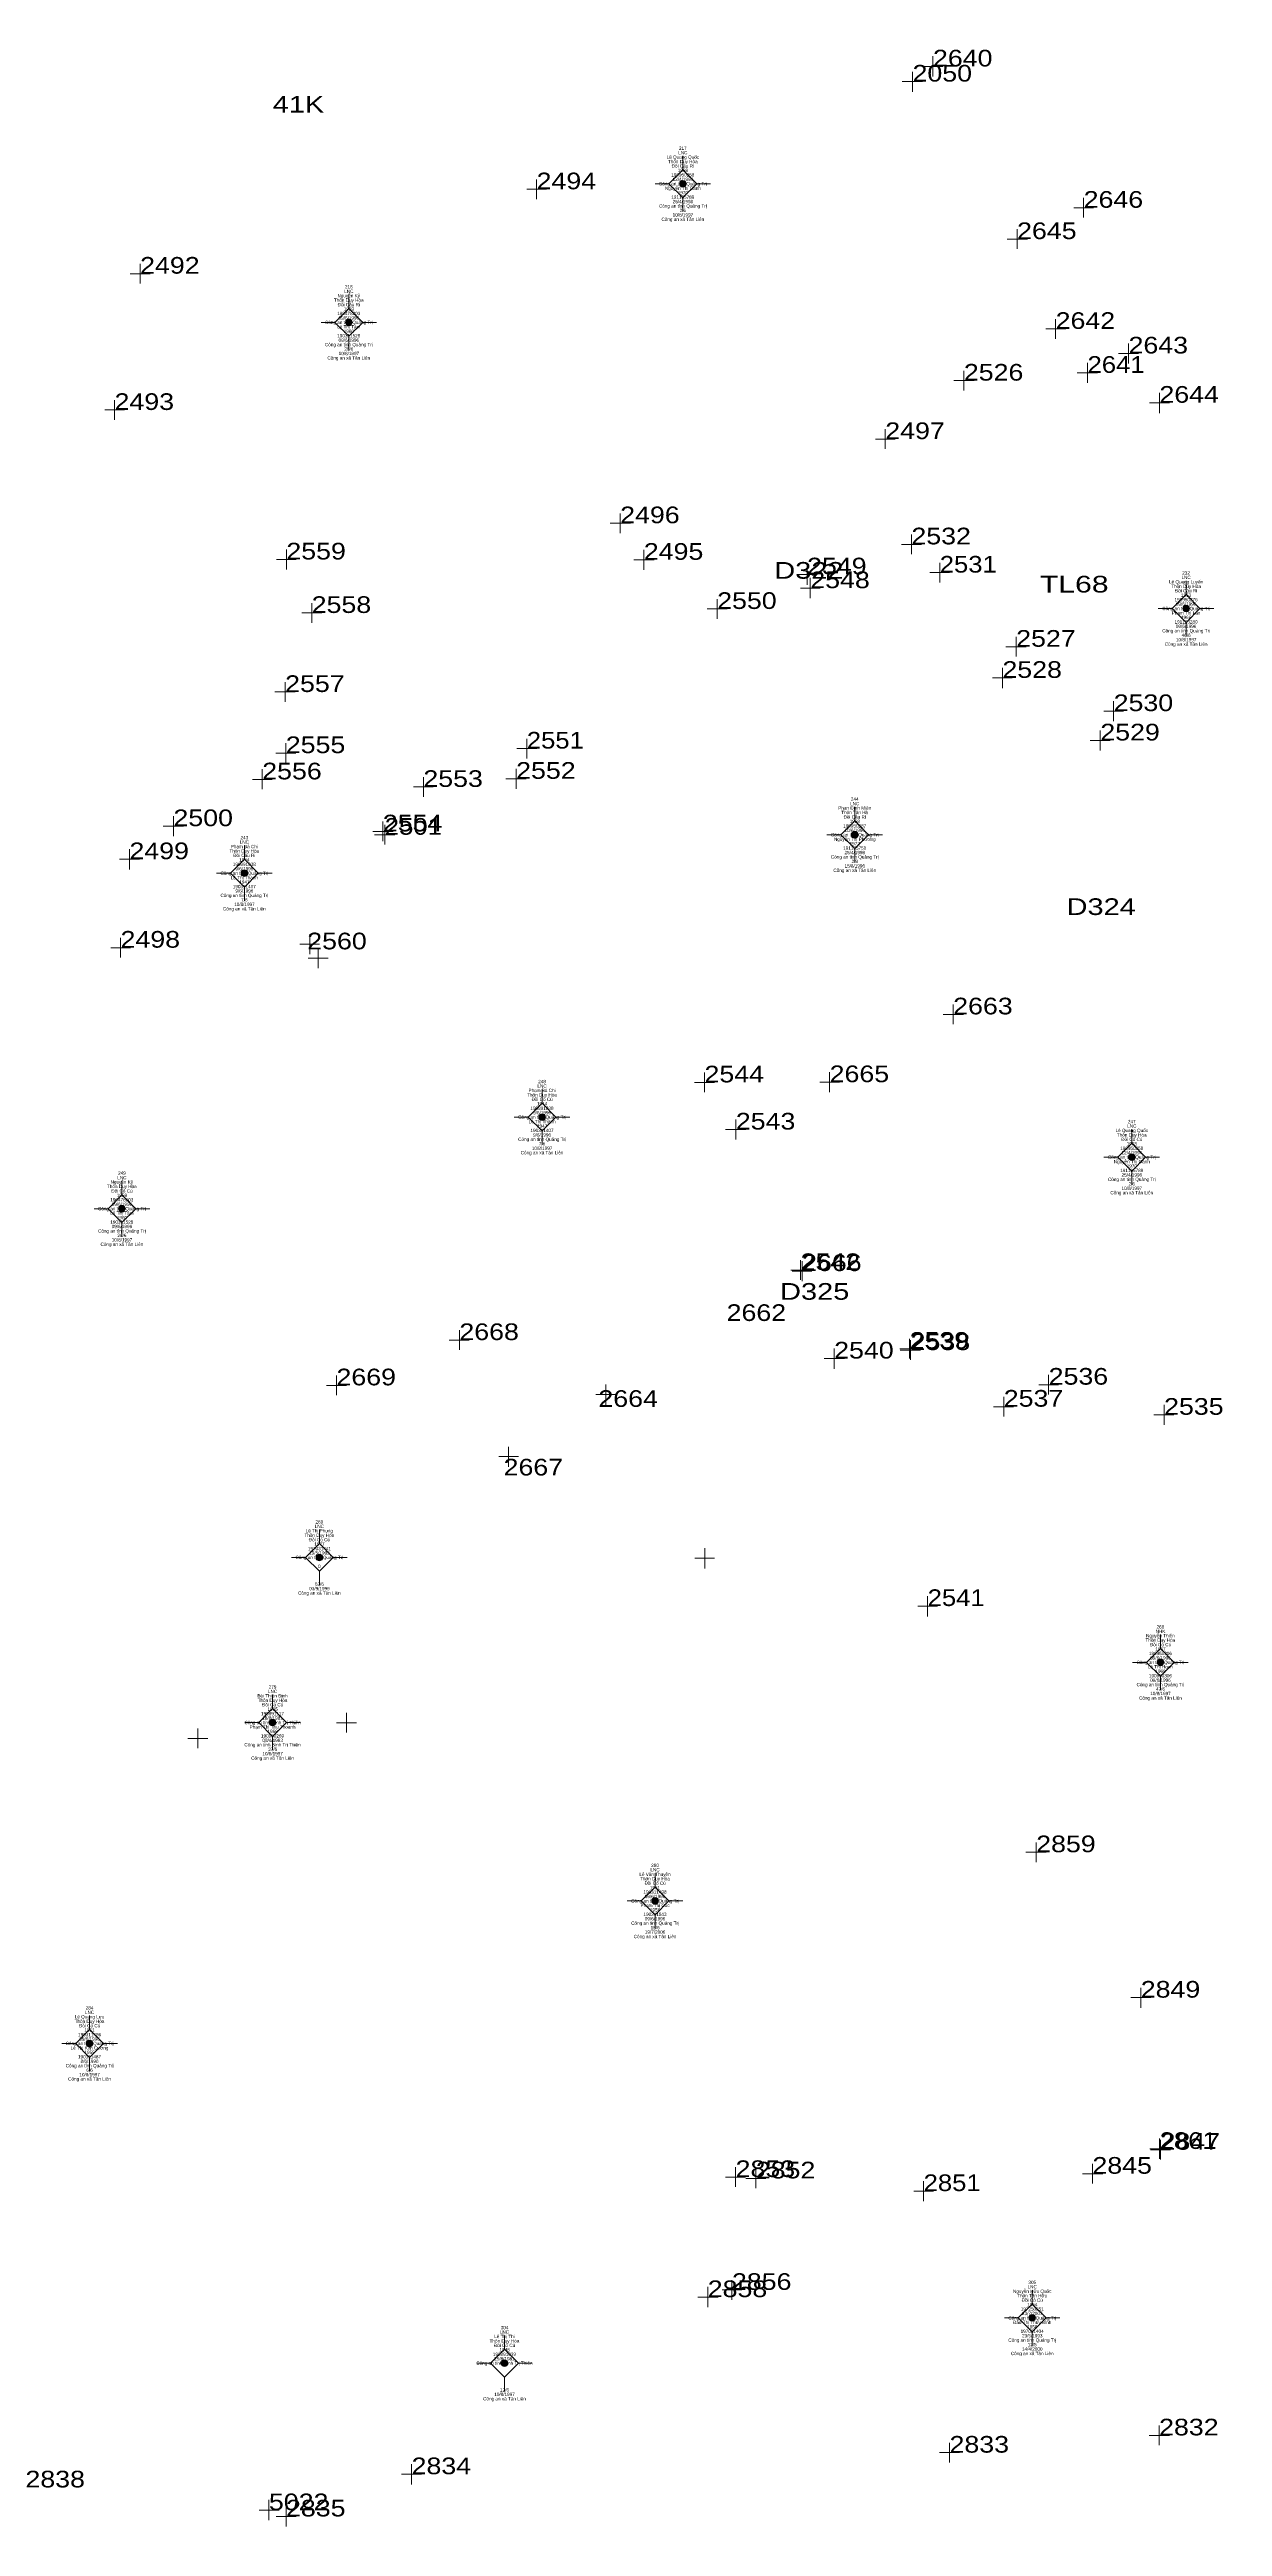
# Model space of a CAD drawing. Header units: metres. Extents: x 548949 to 550221, y 1836732 to 1838051.
# Drawn here: x 549788.9 to 549894.5, y 1837405.9 to 1837628.7 of the extents above; entities that cross this region are included whole.
import ezdxf
from ezdxf.enums import TextEntityAlignment as Align

# ---------------------------------------------------------------- set-up
doc = ezdxf.new("R2010")
doc.units = ezdxf.units.M
doc.header["$LTSCALE"] = 0.12
doc.layers.add('11', color=7, linetype='Continuous', lineweight=13)
doc.layers.add('4', color=7, linetype='Continuous', lineweight=13)
doc.layers.add('15', color=7, linetype='Continuous')
doc.layers.add('5', color=7, linetype='Continuous')

msp = doc.modelspace()

# ---------------------------------------------------------------- hatches: boundary and pattern name
at = {"layer": '11'}
for points in [[(549846.1895, 1837616.63, 1), (549845.5895, 1837616.63, 1)], [(549816.1295, 1837604.16, 1), (549815.5295, 1837604.16, 1)], [(549891.4795, 1837578.42, 1), (549890.8795, 1837578.42, 1)], [(549861.6595, 1837558.07, 1), (549861.0595, 1837558.07, 1)], [(549806.7295, 1837554.61, 1), (549806.1295, 1837554.61, 1)], [(549833.5195, 1837532.67, 1), (549832.9195, 1837532.67, 1)], [(549886.5895, 1837529.07, 1), (549885.9895, 1837529.07, 1)], [(549795.7095, 1837524.43, 1), (549795.1095, 1837524.43, 1)], [(549813.4795, 1837493.06, 1), (549812.8795, 1837493.06, 1)], [(549889.1695, 1837483.62, 1), (549888.5695, 1837483.62, 1)], [(549809.2695, 1837478.21, 1), (549808.6695, 1837478.21, 1)], [(549843.6895, 1837462.16, 1), (549843.0895, 1837462.16, 1)], [(549792.7995, 1837449.34, 1), (549792.1995, 1837449.34, 1)], [(549877.6295, 1837424.65, 1), (549877.0295, 1837424.65, 1)], [(549830.1395, 1837420.58, 1), (549829.5395, 1837420.58, 1)]]:
    msp.add_hatch(color=256, dxfattribs=at).paths.add_polyline_path(points)

# ---------------------------------------------------------------- linework, layer by layer
for p, q in [((549845.89, 1837619.13), (549845.89, 1837617.88)), ((549844.64, 1837616.63), (549843.39, 1837616.63)), ((549848.39, 1837616.63), (549847.14, 1837616.63)), ((549845.89, 1837615.38), (549845.89, 1837614.13)), ((549815.83, 1837606.66), (549815.83, 1837605.41)), ((549814.58, 1837604.16), (549813.33, 1837604.16)), ((549815.83, 1837602.91), (549815.83, 1837601.66)), ((549818.33, 1837604.16), (549817.08, 1837604.16)), ((549891.18, 1837580.92), (549891.18, 1837579.67)), ((549889.93, 1837578.42), (549888.68, 1837578.42)), ((549893.68, 1837578.42), (549892.43, 1837578.42)), ((549891.18, 1837577.17), (549891.18, 1837575.92)), ((549861.36, 1837560.57), (549861.36, 1837559.32)), ((549860.11, 1837558.07), (549858.86, 1837558.07)), ((549863.86, 1837558.07), (549862.61, 1837558.07)), ((549806.43, 1837557.11), (549806.43, 1837555.86)), ((549861.36, 1837556.82), (549861.36, 1837555.57)), ((549805.18, 1837554.61), (549803.93, 1837554.61)), ((549808.93, 1837554.61), (549807.68, 1837554.61)), ((549806.43, 1837553.36), (549806.43, 1837552.11)), ((549833.22, 1837535.17), (549833.22, 1837533.92)), ((549831.97, 1837532.67), (549830.72, 1837532.67)), ((549833.22, 1837531.42), (549833.22, 1837530.17)), ((549835.72, 1837532.67), (549834.47, 1837532.67)), ((549886.29, 1837531.57), (549886.29, 1837530.32)), ((549885.04, 1837529.07), (549883.79, 1837529.07)), ((549888.79, 1837529.07), (549887.54, 1837529.07)), ((549795.41, 1837526.93), (549795.41, 1837525.68)), ((549886.29, 1837527.82), (549886.29, 1837526.57)), ((549794.16, 1837524.43), (549792.91, 1837524.43)), ((549795.41, 1837523.18), (549795.41, 1837521.93)), ((549797.91, 1837524.43), (549796.66, 1837524.43)), ((549813.18, 1837495.56), (549813.18, 1837494.31)), ((549811.93, 1837493.06), (549810.68, 1837493.06)), ((549813.18, 1837491.81), (549813.18, 1837490.56)), ((549815.68, 1837493.06), (549814.43, 1837493.06)), ((549888.87, 1837486.12), (549888.87, 1837484.87)), ((549887.62, 1837483.62), (549886.37, 1837483.62)), ((549888.87, 1837482.37), (549888.87, 1837481.12)), ((549891.37, 1837483.62), (549890.12, 1837483.62)), ((549808.97, 1837480.71), (549808.97, 1837479.46)), ((549807.72, 1837478.21), (549806.47, 1837478.21)), ((549811.47, 1837478.21), (549810.22, 1837478.21)), ((549808.97, 1837476.96), (549808.97, 1837475.71)), ((549843.39, 1837464.66), (549843.39, 1837463.41)), ((549842.14, 1837462.16), (549840.89, 1837462.16)), ((549843.39, 1837460.91), (549843.39, 1837459.66)), ((549845.89, 1837462.16), (549844.64, 1837462.16)), ((549792.5, 1837451.84), (549792.5, 1837450.59)), ((549791.25, 1837449.34), (549790, 1837449.34)), ((549795, 1837449.34), (549793.75, 1837449.34)), ((549792.5, 1837448.09), (549792.5, 1837446.84)), ((549877.33, 1837427.15), (549877.33, 1837425.9)), ((549876.08, 1837424.65), (549874.83, 1837424.65)), ((549879.83, 1837424.65), (549878.58, 1837424.65)), ((549829.84, 1837423.08), (549829.84, 1837421.83)), ((549877.33, 1837423.4), (549877.33, 1837422.15)), ((549828.59, 1837420.58), (549827.34, 1837420.58)), ((549832.34, 1837420.58), (549831.09, 1837420.58)), ((549829.84, 1837419.33), (549829.84, 1837418.08))]:
    msp.add_line(p, q, dxfattribs=at)
for points in [[(549845.89, 1837617.88), (549844.64, 1837616.63), (549845.89, 1837615.38), (549847.14, 1837616.63)], [(549815.83, 1837605.41), (549814.58, 1837604.16), (549815.83, 1837602.91), (549817.08, 1837604.16)], [(549891.18, 1837579.67), (549889.93, 1837578.42), (549891.18, 1837577.17), (549892.43, 1837578.42)], [(549861.36, 1837559.32), (549860.11, 1837558.07), (549861.36, 1837556.82), (549862.61, 1837558.07)], [(549806.43, 1837555.86), (549805.18, 1837554.61), (549806.43, 1837553.36), (549807.68, 1837554.61)], [(549833.22, 1837533.92), (549831.97, 1837532.67), (549833.22, 1837531.42), (549834.47, 1837532.67)], [(549886.29, 1837530.32), (549885.04, 1837529.07), (549886.29, 1837527.82), (549887.54, 1837529.07)], [(549795.41, 1837525.68), (549794.16, 1837524.43), (549795.41, 1837523.18), (549796.66, 1837524.43)], [(549813.18, 1837494.31), (549811.93, 1837493.06), (549813.18, 1837491.81), (549814.43, 1837493.06)], [(549888.87, 1837484.87), (549887.62, 1837483.62), (549888.87, 1837482.37), (549890.12, 1837483.62)], [(549808.97, 1837479.46), (549807.72, 1837478.21), (549808.97, 1837476.96), (549810.22, 1837478.21)], [(549843.39, 1837463.41), (549842.14, 1837462.16), (549843.39, 1837460.91), (549844.64, 1837462.16)], [(549792.5, 1837450.59), (549791.25, 1837449.34), (549792.5, 1837448.09), (549793.75, 1837449.34)], [(549877.33, 1837425.9), (549876.08, 1837424.65), (549877.33, 1837423.4), (549878.58, 1837424.65)], [(549829.84, 1837421.83), (549828.59, 1837420.58), (549829.84, 1837419.33), (549831.09, 1837420.58)]]:
    msp.add_lwpolyline(points, close=True, dxfattribs=at)
for centre in [(549845.8895, 1837616.63), (549815.8295, 1837604.16), (549891.1795, 1837578.42), (549861.3595, 1837558.07), (549806.4295, 1837554.61), (549833.2195, 1837532.67), (549886.2895, 1837529.07), (549795.4095, 1837524.43), (549813.1795, 1837493.06), (549888.8695, 1837483.62), (549808.9695, 1837478.21), (549843.3895, 1837462.16), (549792.4995, 1837449.34), (549877.3295, 1837424.65), (549829.8395, 1837420.58)]:
    msp.add_circle(centre, 0.3, dxfattribs=at)
at = {"layer": '4'}
for p, q in [((549869.29, 1837627.18), (549867.51, 1837627.18)), ((549868.4, 1837626.29), (549868.4, 1837628.1)), ((549867.45, 1837625.82), (549865.64, 1837625.82)), ((549866.56, 1837624.9), (549866.56, 1837626.71)), ((549833.62, 1837616.13), (549831.84, 1837616.13)), ((549832.73, 1837615.24), (549832.73, 1837617.02)), ((549882.85, 1837614.47), (549881.07, 1837614.47)), ((549881.96, 1837613.58), (549881.96, 1837615.36)), ((549876.9, 1837611.65), (549875.08, 1837611.65)), ((549875.97, 1837610.76), (549875.97, 1837612.54)), ((549797.05, 1837607.65), (549797.05, 1837609.43)), ((549797.94, 1837608.54), (549796.16, 1837608.54)), ((549880.36, 1837603.57), (549878.55, 1837603.57)), ((549879.44, 1837602.68), (549879.44, 1837604.46)), ((549882.31, 1837598.73), (549882.31, 1837600.51)), ((549886.89, 1837601.36), (549885.11, 1837601.36)), ((549886, 1837600.47), (549886, 1837602.25)), ((549872.1, 1837598.92), (549870.29, 1837598.92)), ((549871.18, 1837598.03), (549871.18, 1837599.81)), ((549883.2, 1837599.62), (549881.38, 1837599.62)), ((549795.64, 1837596.28), (549793.86, 1837596.28)), ((549794.75, 1837595.39), (549794.75, 1837597.17)), ((549889.68, 1837596.93), (549887.89, 1837596.93)), ((549888.78, 1837596), (549888.78, 1837597.82)), ((549864.11, 1837592.77), (549864.11, 1837594.55)), ((549865, 1837593.66), (549863.22, 1837593.66)), ((549840.25, 1837585.2), (549840.25, 1837586.98)), ((549841.18, 1837586.09), (549839.36, 1837586.09)), ((549866.46, 1837583.3), (549866.46, 1837585.08)), ((549811.1, 1837582.83), (549809.32, 1837582.83)), ((549810.21, 1837581.94), (549810.21, 1837583.72)), ((549843.3, 1837582.8), (549841.49, 1837582.8)), ((549842.38, 1837581.91), (549842.38, 1837583.69)), ((549867.38, 1837584.19), (549865.57, 1837584.19)), ((549869.01, 1837580.76), (549869.01, 1837582.54)), ((549857.96, 1837581.49), (549856.18, 1837581.49)), ((549857.07, 1837580.56), (549857.07, 1837582.38)), ((549857.36, 1837579.36), (549857.36, 1837581.18)), ((549869.9, 1837581.65), (549868.12, 1837581.65)), ((549812.49, 1837577.13), (549812.49, 1837578.91)), ((549849.87, 1837578.38), (549848.09, 1837578.38)), ((549848.98, 1837577.49), (549848.98, 1837579.27)), ((549858.25, 1837580.25), (549856.47, 1837580.25)), ((549813.39, 1837578.02), (549811.6, 1837578.02)), ((549875.89, 1837574.09), (549875.89, 1837575.87)), ((549876.78, 1837574.98), (549874.96, 1837574.98)), ((549810.1, 1837570.02), (549810.1, 1837571.8)), ((549875.54, 1837572.18), (549873.76, 1837572.18)), ((549874.65, 1837571.26), (549874.65, 1837573.07)), ((549810.99, 1837570.91), (549809.18, 1837570.91)), ((549885.55, 1837569.19), (549883.77, 1837569.19)), ((549884.66, 1837568.3), (549884.66, 1837570.08)), ((549883.46, 1837565.66), (549883.46, 1837567.44)), ((549811.05, 1837565.41), (549809.27, 1837565.41)), ((549810.16, 1837564.52), (549810.16, 1837566.3)), ((549832.74, 1837565.82), (549830.96, 1837565.82)), ((549831.85, 1837564.93), (549831.85, 1837566.71)), ((549884.35, 1837566.55), (549882.54, 1837566.55)), ((549808.93, 1837563.05), (549807.15, 1837563.05)), ((549808.04, 1837562.16), (549808.04, 1837563.98)), ((549822.54, 1837561.48), (549822.54, 1837563.26)), ((549831.78, 1837563.1), (549829.96, 1837563.1)), ((549830.89, 1837562.21), (549830.89, 1837563.99)), ((549823.43, 1837562.37), (549821.65, 1837562.37)), ((549800.94, 1837558.84), (549799.12, 1837558.84)), ((549800.05, 1837557.95), (549800.05, 1837559.74)), ((549819.82, 1837558.37), (549818, 1837558.37)), ((549819.96, 1837558.07), (549818.14, 1837558.07)), ((549818.89, 1837557.48), (549818.89, 1837559.26)), ((549819.07, 1837557.18), (549819.07, 1837558.96)), ((549796.98, 1837555.87), (549795.2, 1837555.87)), ((549796.4, 1837555.87), (549795.78, 1837555.87)), ((549796.09, 1837554.94), (549796.09, 1837556.76)), ((549796.09, 1837555.55), (549796.09, 1837556.18)), ((549812.31, 1837547.34), (549812.31, 1837549.12)), ((549796.18, 1837547.91), (549794.4, 1837547.91)), ((549795.29, 1837547.02), (549795.29, 1837548.8)), ((549813.2, 1837548.23), (549811.42, 1837548.23)), ((549813.96, 1837546.97), (549812.17, 1837546.97)), ((549813.07, 1837546.08), (549813.07, 1837547.86)), ((549870.22, 1837541.02), (549870.22, 1837542.8)), ((549871.15, 1837541.91), (549869.33, 1837541.91)), ((549848.73, 1837535.79), (549846.95, 1837535.79)), ((549847.84, 1837534.9), (549847.84, 1837536.68)), ((549859.99, 1837535.81), (549858.21, 1837535.81)), ((549859.1, 1837534.92), (549859.1, 1837536.7)), ((549851.55, 1837531.55), (549849.74, 1837531.55)), ((549850.66, 1837530.66), (549850.66, 1837532.44)), ((549857.38, 1837518.91), (549855.6, 1837518.91)), ((549857.51, 1837518.82), (549855.73, 1837518.82)), ((549856.49, 1837518.02), (549856.49, 1837519.8)), ((549856.62, 1837517.9), (549856.62, 1837519.71)), ((549825.78, 1837511.72), (549825.78, 1837513.5)), ((549826.67, 1837512.61), (549824.85, 1837512.61)), ((549859.51, 1837510.02), (549859.51, 1837511.84)), ((549867.22, 1837511.83), (549865.41, 1837511.83)), ((549867.28, 1837511.71), (549865.46, 1837511.71)), ((549866.3, 1837510.94), (549866.3, 1837512.72)), ((549866.39, 1837510.82), (549866.39, 1837512.6)), ((549814.72, 1837507.65), (549814.72, 1837509.43)), ((549860.44, 1837510.95), (549858.62, 1837510.95)), ((549878.81, 1837507.71), (549878.81, 1837509.49)), ((549815.61, 1837508.54), (549813.82, 1837508.54)), ((549839.85, 1837507.72), (549838.07, 1837507.72)), ((549838.96, 1837506.8), (549838.96, 1837508.61)), ((549874.77, 1837505.73), (549874.77, 1837507.51)), ((549879.7, 1837508.6), (549877.92, 1837508.6)), ((549889.2, 1837505), (549889.2, 1837506.78)), ((549875.66, 1837506.62), (549873.84, 1837506.62)), ((549890.09, 1837505.89), (549888.28, 1837505.89)), ((549830.21, 1837501.2), (549830.21, 1837503.02)), ((549831.1, 1837502.13), (549829.32, 1837502.13)), ((549847.86, 1837492.07), (549847.86, 1837493.89)), ((549848.75, 1837493), (549846.97, 1837493)), ((549867.92, 1837487.76), (549867.92, 1837489.58)), ((549868.81, 1837488.69), (549867.03, 1837488.69)), ((549816.52, 1837478.19), (549814.73, 1837478.19)), ((549815.63, 1837477.3), (549815.63, 1837479.08)), ((549803.14, 1837476.78), (549801.35, 1837476.78)), ((549802.25, 1837475.89), (549802.25, 1837477.67)), ((549877.69, 1837465.65), (549877.69, 1837467.43)), ((549878.58, 1837466.54), (549876.76, 1837466.54)), ((549888.02, 1837453.46), (549886.21, 1837453.46)), ((549887.1, 1837452.53), (549887.1, 1837454.35)), ((549888.8, 1837438.96), (549888.8, 1837440.78)), ((549888.88, 1837438.89), (549888.88, 1837440.67)), ((549850.64, 1837436.43), (549850.64, 1837438.21)), ((549852.46, 1837436.31), (549852.46, 1837438.12)), ((549882.75, 1837436.73), (549882.75, 1837438.51)), ((549889.69, 1837439.85), (549887.91, 1837439.85)), ((549889.77, 1837439.78), (549887.99, 1837439.78)), ((549851.53, 1837437.32), (549849.72, 1837437.32)), ((549853.35, 1837437.2), (549851.57, 1837437.2)), ((549868.45, 1837436.06), (549866.67, 1837436.06)), ((549867.56, 1837435.14), (549867.56, 1837436.95)), ((549883.68, 1837437.62), (549881.86, 1837437.62)), ((549848.13, 1837425.63), (549848.13, 1837427.44)), ((549851.2, 1837427.17), (549849.42, 1837427.17)), ((549850.31, 1837426.28), (549850.31, 1837428.06)), ((549849.06, 1837426.52), (549847.24, 1837426.52)), ((549869.89, 1837411.64), (549869.89, 1837413.42)), ((549889.68, 1837414.08), (549887.86, 1837414.08)), ((549888.75, 1837413.19), (549888.75, 1837414.97)), ((549821.48, 1837409.66), (549821.48, 1837411.48)), ((549870.78, 1837412.53), (549869, 1837412.53)), ((549822.37, 1837410.59), (549820.56, 1837410.59)), ((549809.56, 1837407.35), (549807.75, 1837407.35)), ((549808.64, 1837406.46), (549808.64, 1837408.28)), ((549811.1, 1837406.79), (549809.29, 1837406.79)), ((549810.18, 1837405.89), (549810.18, 1837407.68))]:
    msp.add_line(p, q, dxfattribs=at)

# ---------------------------------------------------------------- texts
at = {"layer": '15'}
for s, p in [('Lê Quang Quốc', (549845.89, 1837618.88)), ('Thôn Duy Hòa', (549845.885, 1837618.48)), ('Đồi Cầu Ri', (549845.885, 1837618.08)), ('Công an tỉnh Quảng Trị', (549845.895, 1837616.48)), ('Nguyễn Thị Oanh', (549845.895, 1837616.08)), ('190950258', (549845.885, 1837617.28)), ('12/4/1994', (549845.895, 1837616.88)), ('Công an tỉnh Quảng Trị', (549845.895, 1837614.48)), ('191165789', (549845.885, 1837615.28)), ('25/4/1998', (549845.895, 1837614.88)), ('10/8/1997', (549845.895, 1837613.68)), ('Công an xã Tân Liên', (549845.89, 1837613.28)), ('Thôn Duy Hòa', (549815.825, 1837606.01)), ('190478203', (549815.825, 1837604.81)), ('Đồi Cầu Ri', (549815.825, 1837605.61)), ('Nguyễn Kỷ', (549815.825, 1837606.41)), ('Công an tỉnh Quảng Trị', (549815.835, 1837604.01)), ('Lê Thị Tâm', (549815.83, 1837603.61)), ('190311528', (549815.825, 1837602.81)), ('Công an tỉnh Quảng Trị', (549815.835, 1837602.01)), ('Công an xã Tân Liên', (549815.83, 1837600.81)), ('10/8/1997', (549815.835, 1837601.21)), ('Lê Quang Luyến', (549891.175, 1837580.67)), ('Thôn Duy Hòa', (549891.175, 1837580.27)), ('Công an tỉnh Quảng Trị', (549891.185, 1837578.27)), ('Phạm Thị Lan', (549891.18, 1837577.87)), ('Đồi Cầu Ri', (549891.175, 1837579.87)), ('Công an tỉnh Quảng Trị', (549891.185, 1837576.27)), ('191123280', (549891.175, 1837577.07)), ('Công an xã Tân Liên', (549891.18, 1837575.07)), ('10/8/1997', (549891.185, 1837575.47)), ('Phan Đình Miên', (549861.36, 1837560.32)), ('Thôn Tân Hà', (549861.355, 1837559.92)), ('Công an tỉnh Quảng Trị', (549861.365, 1837557.92)), ('190950287', (549861.355, 1837558.72)), ('Đồi Cầu Ri', (549861.355, 1837559.52)), ('Thôn Duy Hòa', (549806.425, 1837556.46)), ('Phạm Bá Chi', (549806.43, 1837556.86)), ('Đồi Cầu Ri', (549806.425, 1837556.06)), ('Công an tỉnh Quảng Trị', (549861.365, 1837555.92)), ('Nguyễn Thị Phương', (549861.36, 1837557.52)), ('191165750', (549861.355, 1837556.72)), ('25/4/1998', (549861.365, 1837556.32)), ('Công an tỉnh Quảng Trị', (549806.435, 1837554.46)), ('Lê Thị Thanh', (549806.43, 1837554.06)), ('190891038', (549806.425, 1837555.26)), ('190311407', (549806.425, 1837553.26)), ('Công an xã Tân Liên', (549861.36, 1837554.72)), ('Công an tỉnh Quảng Trị', (549806.435, 1837552.46)), ('Công an xã Tân Liên', (549806.43, 1837551.26)), ('10/8/1997', (549806.435, 1837551.66)), ('Thôn Duy Hòa', (549833.215, 1837534.52)), ('Phạm Bá Chi', (549833.22, 1837534.92)), ('190891038', (549833.215, 1837533.32)), ('Đồi Cỏ Cú', (549833.225, 1837534.12)), ('Công an tỉnh Quảng Trị', (549833.225, 1837532.52)), ('Lê Thị Thanh', (549833.22, 1837532.12)), ('190311407', (549833.215, 1837531.32)), ('Lê Quang Quốc', (549886.29, 1837531.32)), ('Công an tỉnh Quảng Trị', (549833.225, 1837530.52)), ('Công an xã Tân Liên', (549833.22, 1837529.32)), ('10/8/1997', (549833.225, 1837529.72)), ('Công an tỉnh Quảng Trị', (549886.295, 1837528.92)), ('Thôn Duy Hòa', (549886.285, 1837530.92)), ('190950258', (549886.285, 1837529.72)), ('Đồi Cỏ Cú', (549886.295, 1837530.52)), ('12/4/1994', (549886.295, 1837529.32)), ('Nguyễn Kỷ', (549795.405, 1837526.68)), ('Công an tỉnh Quảng Trị', (549886.295, 1837526.92)), ('Nguyễn Thị Oanh', (549886.295, 1837528.52)), ('191165789', (549886.285, 1837527.72)), ('25/4/1998', (549886.295, 1837527.32)), ('Công an tỉnh Quảng Trị', (549795.415, 1837524.28)), ('Thôn Duy Hòa', (549795.405, 1837526.28)), ('190478203', (549795.405, 1837525.08)), ('Đồi Cỏ Cú', (549795.415, 1837525.88)), ('Công an xã Tân Liên', (549886.29, 1837525.72)), ('10/8/1997', (549886.295, 1837526.12)), ('Công an tỉnh Quảng Trị', (549795.415, 1837522.28)), ('Lê Thị Tâm', (549795.41, 1837523.88)), ('190311528', (549795.405, 1837523.08)), ('Công an xã Tân Liên', (549795.41, 1837521.08)), ('10/8/1997', (549795.415, 1837521.48)), ('Lê Thị Phụng', (549813.175, 1837495.31)), ('Thôn Duy Hòa', (549813.175, 1837494.91)), ('Đồi Cỏ Cú', (549813.185, 1837494.51)), ('19/5/1993', (549813.185, 1837493.31)), ('Công an tỉnh Quảng Trị', (549813.185, 1837492.91)), ('Công an xã Tân Liên', (549813.18, 1837489.71)), ('03/9/1999', (549813.185, 1837490.11)), ('Thôn Duy Hòa', (549888.865, 1837485.47)), ('Nguyễn Thiên', (549888.87, 1837485.87)), ('Đồi Cỏ Cú', (549888.875, 1837485.07)), ('NHK', (549888.87, 1837486.27)), ('Công an tỉnh Quảng Trị', (549888.875, 1837483.47)), ('Lê Thị Hoan', (549888.865, 1837483.07)), ('Thôn Duy Hòa', (549808.965, 1837480.06)), ('Bùi Thiên Định', (549808.965, 1837480.46)), ('Công an tỉnh Quảng Trị', (549888.875, 1837481.47)), ('Công an xã Tân Liên', (549888.87, 1837480.27)), ('10/8/1997', (549888.875, 1837480.67)), ('Công an tỉnh Bình Trị Thiên', (549808.965, 1837478.06)), ('Phạm Thị Thu Thoanh', (549808.97, 1837477.66)), ('190891117', (549808.965, 1837478.86)), ('Đồi Cỏ Cú', (549808.975, 1837479.66)), ('Công an tỉnh Bình Trị Thiên', (549808.965, 1837476.06)), ('190950269', (549808.965, 1837476.86)), ('08/4/1983', (549808.975, 1837476.46)), ('10/8/1997', (549808.975, 1837475.26)), ('Công an xã Tân Liên', (549808.97, 1837474.86)), ('Lê Văn Thuyền', (549843.385, 1837464.41)), ('Công an tỉnh Quảng Trị', (549843.395, 1837462.01)), ('Thôn Duy Hòa', (549843.385, 1837464.01)), ('190311498', (549843.385, 1837462.81)), ('Đồi Cỏ Cú', (549843.395, 1837463.61)), ('Công an tỉnh Quảng Trị', (549843.395, 1837460.01)), ('Phạm Thị Cúc', (549843.39, 1837461.61)), ('190311843', (549843.385, 1837460.81)), ('Công an xã Tân Liên', (549843.39, 1837458.81)), ('Thôn Duy Hòa', (549792.495, 1837451.19)), ('Đồi Cỏ Cú', (549792.505, 1837450.79)), ('Công an tỉnh Quảng Trị', (549792.505, 1837449.19)), ('Lê Thị Kim Cương', (549792.495, 1837448.79)), ('Công an tỉnh Quảng Trị', (549792.505, 1837447.19)), ('190311487', (549792.495, 1837447.99)), ('10/8/1997', (549792.505, 1837446.39)), ('Công an xã Tân Liên', (549792.5, 1837445.99)), ('Nguyễn Hữu Quốc', (549877.33, 1837426.9)), ('Thôn Tân Hữu', (549877.325, 1837426.5)), ('Công an tỉnh Quảng Trị', (549877.335, 1837424.5)), ('Đào Thị Thúy Bình', (549877.33, 1837424.1)), ('Đồi Cỏ Cú', (549877.335, 1837426.1)), ('23/7/2007', (549877.335, 1837424.9)), ('Thôn Duy Hòa', (549829.835, 1837422.43)), ('Đồi Cỏ Cú', (549829.845, 1837422.03)), ('Lê Thị Thi', (549829.84, 1837422.83)), ('Công an tỉnh Quảng Trị', (549877.335, 1837422.5)), ('197031404', (549877.325, 1837423.3)), ('23/5/1993', (549877.335, 1837422.9)), ('Công an tỉnh Bình Trị Thiên', (549829.835, 1837420.43)), ('190891039', (549829.835, 1837421.23)), ('Công an xã Tân Liên', (549877.33, 1837421.3)), ('14/4/2000', (549877.335, 1837421.7)), ('10/8/1997', (549829.845, 1837417.63)), ('Công an xã Tân Liên', (549829.84, 1837417.23))]:
    msp.add_text(s, height=0.3, dxfattribs=at).set_placement(p, align=Align.CENTER)
for s, width, p in [('LNC', 0.95, (549845.89, 1837619.28)), ('217', 0.95, (549845.89, 1837619.68)), ('1968', 0.95, (549845.895, 1837617.68)), ('1970', 0.95, (549845.895, 1837615.68)), ('2/6', 0.95, (549845.89, 1837614.08)), ('LNC', 0.95, (549815.83, 1837606.81)), ('218', 0.95, (549815.83, 1837607.21)), ('1959', 0.95, (549815.835, 1837605.21)), ('09/6/1996', 0.95, (549815.83, 1837604.41)), ('09/6/1996', 0.95, (549815.83, 1837602.41)), ('1960', 0.95, (549815.835, 1837603.21)), ('26/6', 0.95, (549815.835, 1837601.61)), ('LNC', 0.95, (549891.18, 1837581.07)), ('232', 0.95, (549891.175, 1837581.47)), ('190950276', 0.95, (549891.18, 1837579.07)), ('09/6/1996', 0.95, (549891.18, 1837578.67)), ('1953', 0.95, (549891.185, 1837579.47)), ('09/6/1996', 0.95, (549891.18, 1837576.67)), ('1966', 0.95, (549891.18, 1837577.47)), ('46/6', 0.95, (549891.185, 1837575.87)), ('LNC', 0.95, (549861.36, 1837560.72)), ('244', 0.95, (549861.36, 1837561.12)), ('10/6/1996', 0.95, (549861.36, 1837558.32)), ('1968', 0.95, (549861.365, 1837559.12)), ('1944', 0.95, (549806.435, 1837555.66)), ('LNC', 0.95, (549806.43, 1837557.26)), ('243', 0.95, (549806.43, 1837557.66)), ('1972', 0.95, (549861.36, 1837557.12)), ('2/9', 0.95, (549861.365, 1837555.52)), ('9/6/1996', 0.95, (549806.43, 1837554.86)), ('1947', 0.95, (549806.435, 1837553.66)), ('15/8/1996', 0.95, (549861.36, 1837555.12)), ('9/6/1996', 0.95, (549806.43, 1837552.86)), ('7/6', 0.95, (549806.43, 1837552.06)), ('248', 0.95, (549833.22, 1837535.72)), ('1944', 0.95, (549833.225, 1837533.72)), ('LNC', 0.95, (549833.22, 1837535.32)), ('9/6/1996', 0.95, (549833.22, 1837532.92)), ('1947', 0.95, (549833.225, 1837531.72)), ('LNC', 0.95, (549886.29, 1837531.72)), ('247', 0.95, (549886.29, 1837532.12)), ('9/6/1996', 0.95, (549833.22, 1837530.92)), ('7/6', 0.95, (549833.22, 1837530.12)), ('1968', 0.95, (549886.295, 1837530.12)), ('LNC', 0.95, (549795.41, 1837527.08)), ('249', 0.95, (549795.41, 1837527.48)), ('1970', 0.95, (549886.295, 1837528.12)), ('2/6', 0.95, (549886.29, 1837526.52)), ('09/6/1996', 0.95, (549795.41, 1837524.68)), ('1959', 0.95, (549795.415, 1837525.48)), ('09/6/1996', 0.95, (549795.41, 1837522.68)), ('1960', 0.95, (549795.415, 1837523.48)), ('26/6', 0.95, (549795.415, 1837521.88)), ('LNC', 0.95, (549813.18, 1837495.71)), ('269', 0.95, (549813.18, 1837496.11)), ('197031441', 0.95, (549813.185, 1837493.71)), ('1977', 0.95, (549813.185, 1837494.11)), ('0', 0.9, (549813.18, 1837492.11)), ('63/6', 0.95, (549813.185, 1837490.51)), ('268', 0.95, (549888.87, 1837486.67)), ('190950306', 0.95, (549888.87, 1837484.27)), ('1967', 0.95, (549888.875, 1837484.67)), ('190950306', 0.95, (549888.87, 1837482.27)), ('09/6/1996', 0.95, (549888.87, 1837483.87)), ('1968', 0.95, (549888.875, 1837482.67)), ('LNC', 0.95, (549808.97, 1837480.86)), ('279', 0.95, (549808.97, 1837481.26)), ('09/6/1996', 0.95, (549888.87, 1837481.87)), ('47/6', 0.95, (549888.875, 1837481.07)), ('18/8/1981', 0.95, (549808.965, 1837478.46)), ('1965', 0.95, (549808.975, 1837479.26)), ('1968', 0.95, (549808.975, 1837477.26)), ('37/6', 0.95, (549808.975, 1837475.66)), ('LNC', 0.95, (549843.39, 1837464.81)), ('280', 0.95, (549843.39, 1837465.21)), ('09/6/1996', 0.95, (549843.39, 1837462.41)), ('1951', 0.9, (549843.385, 1837463.21)), ('09/6/1996', 0.95, (549843.39, 1837460.41)), ('1956', 0.95, (549843.39, 1837461.21)), ('19/7/2006', 0.95, (549843.39, 1837459.21)), ('15/6', 0.95, (549843.395, 1837459.61)), ('Lê Quang Lưu', 0.95, (549792.505, 1837451.59)), ('LNC', 0.95, (549792.5, 1837451.99)), ('284', 0.95, (549792.5, 1837452.39)), ('190311486', 0.95, (549792.5, 1837449.99)), ('09/6/1996', 0.95, (549792.5, 1837449.59)), ('1951', 0.9, (549792.495, 1837450.39)), ('8/6/1996', 0.95, (549792.5, 1837447.59)), ('1955', 0.95, (549792.505, 1837448.39)), ('6/6', 0.95, (549792.5, 1837446.79)), ('LNC', 0.95, (549877.33, 1837427.3)), ('305', 0.95, (549877.33, 1837427.7)), ('197250851', 0.95, (549877.335, 1837425.3)), ('1954', 0.95, (549877.335, 1837425.7)), ('LNC', 0.95, (549829.84, 1837423.23)), ('304', 0.95, (549829.84, 1837423.63)), ('1958', 0.95, (549877.335, 1837423.7)), ('12/5', 0.95, (549877.33, 1837422.1)), ('25/8/1981', 0.95, (549829.835, 1837420.83)), ('1948', 0.95, (549829.845, 1837421.63)), ('12/6', 0.95, (549829.845, 1837418.03))]:
    msp.add_text(s, height=0.3, dxfattribs=dict(at, width=width)).set_placement(p, align=Align.CENTER)
at = {"layer": '4', "width": 1.2}
for s, p in [('2492', (549797.05, 1837608.54)), ('2493', (549794.75, 1837596.28)), ('2559', (549810.21, 1837582.83)), ('2558', (549812.49, 1837578.02)), ('2557', (549810.1, 1837570.91)), ('2556', (549808.04, 1837563.05)), ('2500', (549800.05, 1837558.84)), ('2499', (549796.09, 1837555.87))]:
    msp.add_text(s, height=1.5, dxfattribs=at).set_placement(p)
at = {"layer": '5'}
for s, width, p in [('2050', 1.2, (549866.56, 1837625.82)), ('2640', 1.2, (549868.4, 1837627.18)), ('41K ', 1.3, (549808.98, 1837623.03)), ('2494', 1.2, (549832.73, 1837616.13)), ('2646', 1.2, (549881.96, 1837614.47)), ('2645', 1.2, (549875.97, 1837611.65)), ('2492', 1.2, (549797.05, 1837608.54)), ('2642', 1.2, (549879.44, 1837603.57)), ('2643', 1.2, (549886, 1837601.36)), ('2526', 1.2, (549871.18, 1837598.92)), ('2641', 1.15, (549882.31, 1837599.62)), ('2644', 1.2, (549888.78, 1837596.93)), ('2493', 1.2, (549794.75, 1837596.28)), ('2497', 1.2, (549864.11, 1837593.66)), ('2496', 1.2, (549840.25, 1837586.09)), ('2532', 1.2, (549866.46, 1837584.19)), ('2559', 1.2, (549810.21, 1837582.83)), ('2495', 1.2, (549842.38, 1837582.8)), ('D322 ', 1.3, (549854.12, 1837581.1)), ('2549', 1.2, (549857.07, 1837581.49)), ('2531', 1.15, (549869.01, 1837581.65)), ('2548', 1.2, (549857.36, 1837580.25)), ('TL68 ', 1.35, (549878.03, 1837579.86)), ('2558', 1.2, (549812.49, 1837578.02)), ('2550', 1.2, (549848.98, 1837578.38)), ('2527', 1.2, (549875.89, 1837574.98)), ('2528', 1.2, (549874.65, 1837572.18)), ('2557', 1.2, (549810.1, 1837570.91)), ('2530', 1.2, (549884.66, 1837569.19)), ('2555', 1.2, (549810.16, 1837565.41)), ('2551', 1.15, (549831.85, 1837565.82)), ('2529', 1.2, (549883.46, 1837566.55)), ('2556', 1.2, (549808.04, 1837563.05)), ('2553', 1.2, (549822.54, 1837562.37)), ('2552', 1.2, (549830.89, 1837563.1)), ('2500', 1.2, (549800.05, 1837558.84)), ('2554', 1.2, (549818.89, 1837558.37)), ('2501', 1.15, (549819.07, 1837558.07)), ('2499', 1.2, (549796.09, 1837555.87)), ('D324 ', 1.3, (549880.42, 1837550.85)), ('2498', 1.2, (549795.29, 1837547.91)), ('2560', 1.2, (549812.09, 1837547.76)), ('2663', 1.2, (549870.22, 1837541.91)), ('2544', 1.2, (549847.84, 1837535.79)), ('2665', 1.2, (549859.1, 1837535.81)), ('2543', 1.2, (549850.66, 1837531.55)), ('2542', 1.2, (549856.49, 1837518.91)), ('2666', 1.2, (549856.62, 1837518.82)), ('2662', 1.2, (549849.83, 1837514.33)), ('D325 ', 1.3, (549854.64, 1837516.24)), ('2668', 1.2, (549825.78, 1837512.61)), ('2540', 1.2, (549859.51, 1837510.95)), ('2539', 1.2, (549866.3, 1837511.83)), ('2538', 1.2, (549866.39, 1837511.71)), ('2669', 1.2, (549814.72, 1837508.54)), ('2536', 1.2, (549878.81, 1837508.6)), ('2664', 1.2, (549838.29, 1837506.6)), ('2537', 1.2, (549874.77, 1837506.62)), ('2535', 1.2, (549889.2, 1837505.89)), ('2667', 1.2, (549829.76, 1837500.43)), ('2541', 1.15, (549867.92, 1837488.69)), ('2859', 1.2, (549877.69, 1837466.54)), ('2849', 1.2, (549887.1, 1837453.46)), ('2861', 1.15, (549888.8, 1837439.85)), ('2847', 1.2, (549888.88, 1837439.78)), ('2853', 1.2, (549850.64, 1837437.32)), ('2852', 1.2, (549852.46, 1837437.2)), ('2845', 1.2, (549882.75, 1837437.62)), ('2851', 1.15, (549867.56, 1837436.06)), ('2858', 1.2, (549848.13, 1837426.52)), ('2856', 1.2, (549850.31, 1837427.17)), ('2832', 1.2, (549888.75, 1837414.08)), ('2833', 1.2, (549869.89, 1837412.53)), ('2834', 1.2, (549821.48, 1837410.59)), ('2838', 1.2, (549786.73, 1837409.4)), ('5022', 1.2, (549808.64, 1837407.35)), ('2835', 1.2, (549810.18, 1837406.79))]:
    msp.add_text(s, height=1.5, dxfattribs=dict(at, width=width)).set_placement(p)

doc.saveas('drawing.dxf')
